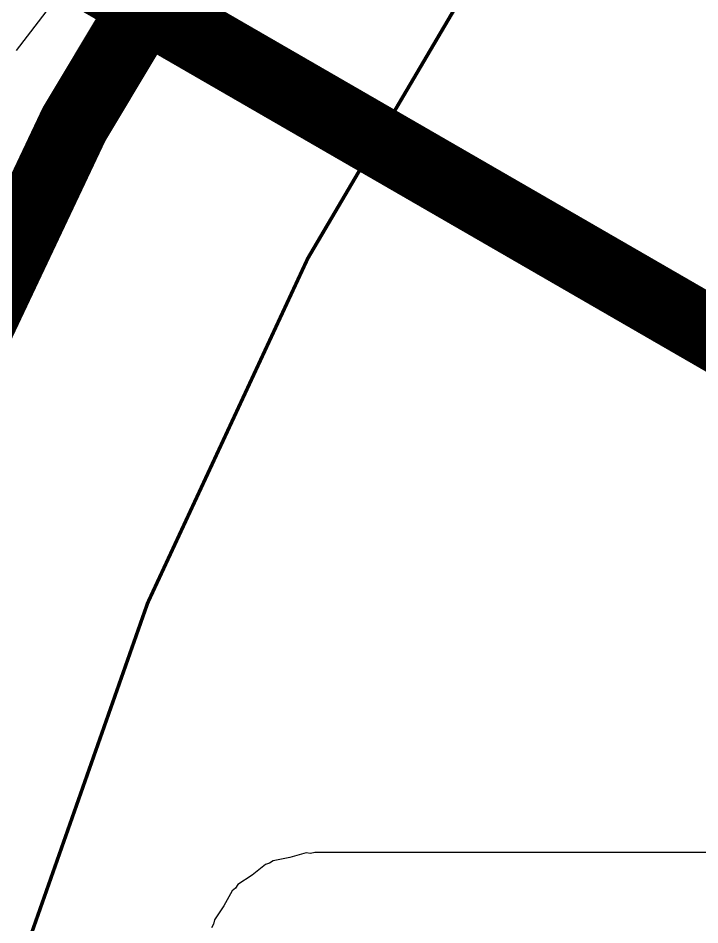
# Model space of a CAD drawing. Header units: inches. Extents: x -18 to 217, y -14 to 159.
# Drawn here: x 22.382 to 24.816, y 23.68 to 26.917 of the extents above; entities that cross this region are included whole.
import ezdxf

# ---------------------------------------------------------------- set-up
doc = ezdxf.new("R2010")
doc.units = ezdxf.units.IN
for name, color, linetype in [('Bottom Layer', 5, 'Continuous'), ('Dimension', 6, 'Continuous'), ('Fabrication', 76, 'Continuous'), ('Mechanical 4', 56, 'Continuous'), ('Top Layer', 1, 'Continuous'), ('Top Overlay', 2, 'Continuous')]:
    doc.layers.add(name, color=color, linetype=linetype)

msp = doc.modelspace()

# ---------------------------------------------------------------- linework, layer by layer
at = {"layer": 'Bottom Layer'}
for p, q in [((23.3524, 23.9207), (23.293, 23.9088)), ((23.4107, 23.9372), (23.3524, 23.9207)), ((23.4263, 23.9354), (23.4107, 23.9372)), ((23.4417, 23.9384), (23.4263, 23.9354)), ((26.811, 23.9384), (23.4417, 23.9384)), ((23.2648, 23.8958), (23.2173, 23.8583)), ((23.28, 23.9001), (23.2648, 23.8958)), ((23.293, 23.9088), (23.28, 23.9001)), ((23.2173, 23.8583), (23.167, 23.8246)), ((23.167, 23.8246), (23.1583, 23.8116)), ((23.1459, 23.8018), (23.1164, 23.7489)), ((23.1583, 23.8116), (23.1459, 23.8018)), ((23.1164, 23.7489), (23.0828, 23.6986)), ((23.0828, 23.6986), (23.0797, 23.6832)), ((23.0797, 23.6832), (23.0721, 23.6695))]:
    msp.add_line(p, q, dxfattribs=at)
at = {"layer": 'Dimension', "const_width": 0.254}
for points in [[(58.31, 19.467, 1), (13.31, 19.467, 1)], [(54.5603, 19.4669, 1), (17.0603, 19.4669, 1)]]:
    msp.add_lwpolyline(points, format="xyb", close=True, dxfattribs=at)
msp.add_lwpolyline([(15.0437, 31.4566), (58.3449, 6.4566)], dxfattribs=at)
at = {"layer": 'Fabrication', "const_width": 0.0127}
for points in [[(21.8463, 25.0261, -0.366777), (38.9247, 34.2228)], [(21.8463, 25.0261, -0.366777), (38.9247, 34.2228)], [(21.8463, 25.0261, -0.366777), (38.9247, 34.2228)], [(21.8463, 25.0261, -0.366777), (38.9247, 34.2228)], [(22.3945, 23.55, -0.436929), (40.8304, 32.6188)], [(22.3945, 23.55, -0.436929), (40.8304, 32.6188)], [(53.1935, 31.3327, -1.1671), (15.6751, 13.587)], [(53.1935, 31.3327, -1.1671), (15.6751, 13.587)], [(53.1935, 31.3327, -1.1671), (15.6751, 13.587)], [(53.1935, 31.3327, -1.1671), (15.6751, 13.587)], [(54.5111, 31.1383, -1.205705), (14.1774, 15.55)], [(54.5111, 31.1383, -1.205705), (14.1774, 15.55)], [(46.0676, 30.4948, -1.250986), (21.846, 14.0738)], [(46.0676, 30.4948, -1.250986), (21.846, 14.0738)], [(46.0676, 30.4948, -1.250986), (21.846, 14.0738)], [(46.0676, 30.4948, -1.250986), (21.846, 14.0738)], [(44.8304, 30.2569, -1.342703), (22.3943, 15.55)]]:
    msp.add_lwpolyline(points, format="xyb", dxfattribs=at)
at = {"layer": 'Mechanical 4', "const_width": 0.0127}
for points in [[(50.811, 19.55, 1), (20.811, 19.55, 1)], [(50.811, 19.55, 1), (20.811, 19.55, 1)], [(50.811, 19.55, 1), (20.811, 19.55, 1)], [(50.811, 19.55, 1), (20.811, 19.55, 1)], [(50.8248, 19.5385, 1), (20.8248, 19.5385, 1)], [(50.8248, 19.5385, 1), (20.8248, 19.5385, 1)], [(50.8248, 19.5385, 1), (20.8248, 19.5385, 1)], [(50.8248, 19.5385, 1), (20.8248, 19.5385, 1)]]:
    msp.add_lwpolyline(points, format="xyb", close=True, dxfattribs=at)
at = {"layer": 'Top Layer'}
for p, q in [((22.3761, 26.8016), (22.5341, 27.0076)), ((23.3524, 23.9207), (23.293, 23.9088)), ((23.4107, 23.9372), (23.3524, 23.9207)), ((23.4263, 23.9354), (23.4107, 23.9372)), ((23.4417, 23.9384), (23.4263, 23.9354)), ((26.811, 23.9384), (23.4417, 23.9384)), ((23.2648, 23.8958), (23.2173, 23.8583)), ((23.28, 23.9001), (23.2648, 23.8958)), ((23.293, 23.9088), (23.28, 23.9001)), ((23.2173, 23.8583), (23.167, 23.8246)), ((23.167, 23.8246), (23.1583, 23.8116)), ((23.1459, 23.8018), (23.1164, 23.7489)), ((23.1583, 23.8116), (23.1459, 23.8018)), ((23.1164, 23.7489), (23.0828, 23.6986)), ((23.0828, 23.6986), (23.0797, 23.6832)), ((23.0797, 23.6832), (23.0721, 23.6695))]:
    msp.add_line(p, q, dxfattribs=at)
at = {"layer": 'Top Layer', "const_width": 2.032}
msp.add_lwpolyline([(23.9597, 38.6755, -0.53877), (58.0622, 22.8854)], format="xyb", dxfattribs=at)
at = {"layer": 'Top Overlay', "const_width": 0.254}
msp.add_lwpolyline([(50.8104, 19.4669, 1), (20.8103, 19.4669, 1)], format="xyb", close=True, dxfattribs=at)

doc.saveas('drawing.dxf')
